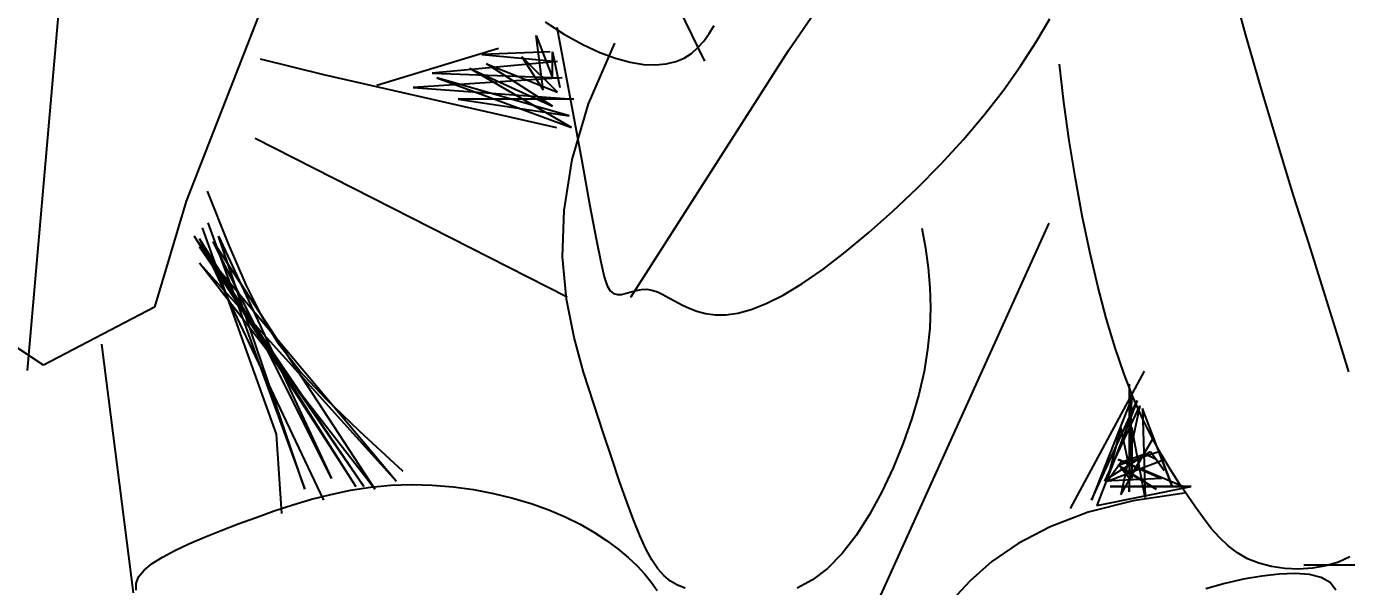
# Model space of a CAD drawing. Header units: metres. Extents: x 10 to 239, y 2 to 253.
# Drawn here: x 83.162 to 85.853, y 97.31 to 98.451 of the extents above; entities that cross this region are included whole.
import ezdxf

# ---------------------------------------------------------------- set-up
doc = ezdxf.new("R2010")
doc.units = ezdxf.units.M
doc.header["$MEASUREMENT"] = 0
doc.layers.get('Defpoints').update_dxf_attribs({"color": 9})
for name, color, linetype in [('-cotas', 252, 'Continuous'), ('1', 7, 'Continuous'), ('cot200', 9, 'Continuous')]:
    doc.layers.add(name, color=color, linetype=linetype)
doc.layers.add('barrera', color=7, linetype='Continuous', lineweight=0, true_color=0x9dbb63)
doc.layers.add('bloques ARBOLES', color=7, linetype='Continuous', true_color=0xb8d897)
doc.styles.get("Standard").update_dxf_attribs({"font": 'arial.ttf'})
doc.dimstyles.get("Standard").update_dxf_attribs({"dimtxt": 0.18, "dimasz": 0.18, "dimexe": 0.18, "dimexo": 0.0625, "dimgap": 0.09, "dimtad": 0, "dimtih": 1, "dimtoh": 1, "dimdec": 4, "dimzin": 0, "dimdsep": 46, "dimtxsty": 'Standard', "dimcen": 0.09, "dimadec": 0, "dimazin": 0, "dimtfac": 1, "dimtdec": 4, "dimtofl": 0, "dimtmove": 0, "dimatfit": 3, "dimfxl": 1, "dimtolj": 1, "dimtzin": 0, "dimarcsym": 0})

# ---------------------------------------------------------------- blocks, each defined once
blk = doc.blocks.new('A$C6F4E7DED')
for p, q in [((989.54, 1334.67), (919.23, 1436.97)), ((1399.69, 1162.18), (1376.88, 1424.38)), ((1034.6, 1328.92), (1069.94, 1401.67)), ((751.44, 1373.28), (743.2, 1342.88)), ((1274.19, 1355.98), (1314.13, 1253.38)), ((856.05, 1339.28), (848.73, 1351.72)), ((1032.38, 1343.72), (1029.63, 1348.06)), ((1114.47, 1347.15), (1106.86, 1306.9)), ((1120.66, 1350.05), (1110.19, 1343.35)), ((743.2, 1342.88), (734.69, 1313.14)), ((864.31, 1326.48), (856.05, 1339.28)), ((1035.26, 1339.73), (1032.38, 1343.72)), ((1038.38, 1336.17), (1035.26, 1339.73)), ((1097.27, 1305.84), (1083.09, 1338.6)), ((1100.36, 1337.91), (1091.2, 1333.64)), ((1110.19, 1343.35), (1100.36, 1337.91)), ((1125.57, 1342.76), (1116.65, 1319.84)), ((1121.74, 1313.47), (1125.57, 1342.76)), ((1074.53, 1201.8), (989.54, 1334.67)), ((1041.86, 1333.09), (1038.38, 1336.17)), ((1045.79, 1330.55), (1041.86, 1333.09)), ((1050.29, 1328.63), (1045.79, 1330.55)), ((1091.2, 1333.64), (1082.71, 1330.47)), ((1116.65, 1333.84), (1112.82, 1314.74)), ((1154.87, 1332.57), (1114.1, 1328.75)), ((1114.1, 1312.2), (1133.21, 1331.3)), ((1116.65, 1319.84), (1116.65, 1333.84)), ((1117.92, 1333.84), (1154.87, 1332.57)), ((1133.21, 1331.3), (1121.74, 1313.47)), ((1145.84, 1335.75), (1211.44, 1315.8)), ((841.1, 1306.74), (843.5, 1327.2)), ((873.58, 1313.41), (864.31, 1326.48)), ((1055.44, 1327.37), (1050.29, 1328.63)), ((1061.25, 1326.85), (1055.44, 1327.37)), ((1067.74, 1327.15), (1061.25, 1326.85)), ((1074.89, 1328.33), (1067.74, 1327.15)), ((1082.71, 1330.47), (1074.89, 1328.33)), ((1106.45, 1293.1), (1161.25, 1324.93)), ((1114.1, 1328.75), (1181.63, 1322.38)), ((1152.33, 1327.48), (1114.1, 1312.2)), ((1116.65, 1304.56), (1152.33, 1327.48)), ((1161.25, 1324.93), (1116.65, 1304.56)), ((1239.97, 1321.5), (1274.19, 1330.05)), ((1179.09, 1319.84), (1106.45, 1293.1)), ((1107.73, 1299.47), (1179.09, 1319.84)), ((1181.63, 1322.38), (1111.55, 1319.84)), ((1111.55, 1319.84), (1191.83, 1314.74)), ((1114.47, 1293), (1239.97, 1321.5)), ((734.69, 1313.14), (726.07, 1284.31)), ((883.91, 1300.13), (873.58, 1313.41)), ((1191.83, 1314.74), (1105.18, 1308.38)), ((838.22, 1286.14), (841.1, 1306.74)), ((1106.13, 1275.85), (1097.27, 1305.84)), ((1106.86, 1306.9), (1100.98, 1275.2)), ((1105.18, 1308.38), (1167.62, 1308.38)), ((1167.62, 1308.38), (1107.73, 1299.47)), ((895.29, 1286.74), (883.91, 1300.13)), ((726.07, 1284.31), (717.51, 1256.6)), ((834.9, 1265.67), (838.22, 1286.14)), ((907.51, 1273.45), (895.29, 1286.74)), ((1108.76, 1201.8), (1277.05, 1287.3)), ((1100.98, 1275.2), (1096.53, 1250.99)), ((1110.52, 1248.45), (1106.13, 1275.85)), ((920.27, 1260.5), (907.51, 1273.45)), ((831.2, 1245.59), (834.9, 1265.67)), ((933.29, 1248.11), (920.27, 1260.5)), ((717.51, 1256.6), (709.21, 1230.24)), ((1291.28, 1230.45), (1302.72, 1258.8)), ((1314.13, 1253.38), (1331.24, 1196.38)), ((827.16, 1226.17), (831.2, 1245.59)), ((946.29, 1236.53), (933.29, 1248.11)), ((1096.53, 1250.99), (1093.22, 1233.21)), ((1111.26, 1223.47), (1110.52, 1248.45)), ((849.21, 1241.7), (943.33, 1033.65)), ((917.66, 1238.85), (915.73, 1228.21)), ((1302.55, 1241.86), (1250.29, 1098.23)), ((1305.57, 1239.13), (1265.64, 1127.98)), ((958.98, 1225.98), (946.29, 1236.53)), ((1093.22, 1233.21), (1090.77, 1220.8)), ((1299.65, 1231.7), (1212.54, 1098.23)), ((1218.35, 1099.68), (1309.81, 1234.6)), ((1309.81, 1234.6), (1222.7, 1099.68)), ((1222.7, 1099.68), (1306.91, 1233.15)), ((1296.75, 1234.6), (1235.77, 1104.04)), ((1235.77, 1104.04), (1299.65, 1231.7)), ((1306.91, 1233.15), (1240.12, 1092.43)), ((1250.29, 1098.23), (1296.75, 1234.6)), ((709.21, 1230.24), (701.35, 1205.46)), ((822.84, 1207.67), (827.16, 1226.17)), ((915.73, 1228.21), (914.28, 1217.61)), ((971.08, 1216.7), (958.98, 1225.98)), ((1200.92, 1102.59), (1306.91, 1228.8)), ((1306.91, 1228.8), (1218.35, 1099.68)), ((1281.81, 1208.35), (1291.28, 1230.45)), ((914.28, 1217.61), (913.36, 1206.95)), ((982.31, 1208.93), (971.08, 1216.7)), ((1090.77, 1220.8), (1088.9, 1212.69)), ((1109.19, 1200.74), (1111.26, 1223.47)), ((1306.91, 1220.09), (1200.92, 1102.59)), ((1212.54, 1098.23), (1306.91, 1220.09)), ((1088.9, 1212.69), (1087.3, 1207.82)), ((701.35, 1205.46), (694.13, 1182.5)), ((818.29, 1190.35), (822.84, 1207.67)), ((913.36, 1206.95), (913.05, 1196.13)), ((992.44, 1202.82), (982.31, 1208.93)), ((1001.51, 1198.28), (992.44, 1202.82)), ((1057.2, 1203.11), (1054.03, 1201.39)), ((1060.21, 1204.55), (1057.2, 1203.11)), ((1063.12, 1205.59), (1060.21, 1204.55)), ((1065.98, 1206.08), (1063.12, 1205.59)), ((1068.82, 1205.96), (1065.98, 1206.08)), ((1071.63, 1205.39), (1068.82, 1205.96)), ((1074.37, 1204.61), (1071.63, 1205.39)), ((1077, 1203.82), (1074.37, 1204.61)), ((1079.49, 1203.26), (1077, 1203.82)), ((1081.79, 1203.14), (1079.49, 1203.26)), ((1083.87, 1203.69), (1081.79, 1203.14)), ((1085.71, 1205.13), (1083.87, 1203.69)), ((1087.3, 1207.82), (1085.71, 1205.13)), ((1273.09, 1190.72), (1281.81, 1208.35)), ((913.05, 1196.13), (913.43, 1185.05)), ((1009.61, 1195.12), (1001.51, 1198.28)), ((1043.15, 1195.78), (1038.88, 1194.2)), ((1047.06, 1197.59), (1043.15, 1195.78)), ((1050.67, 1199.5), (1047.06, 1197.59)), ((1054.03, 1201.39), (1050.67, 1199.5)), ((1105.15, 1180.09), (1109.19, 1200.74)), ((1331.24, 1196.38), (1391.14, 1165.03)), ((813.55, 1174.49), (818.29, 1190.35)), ((1016.84, 1193.19), (1009.61, 1195.12)), ((1023.28, 1192.31), (1016.84, 1193.19)), ((1029.04, 1192.29), (1023.28, 1192.31)), ((1034.21, 1192.98), (1029.04, 1192.29)), ((1038.88, 1194.2), (1034.21, 1192.98)), ((1263.85, 1175.8), (1273.09, 1190.72)), ((694.13, 1182.5), (687.73, 1161.57)), ((913.43, 1185.05), (914.55, 1173.62)), ((1391.14, 1165.03), (1416.81, 1182.13)), ((808.68, 1160.27), (813.55, 1174.49)), ((1099.98, 1161.34), (1105.15, 1180.09)), ((1252.89, 1161.81), (1263.85, 1175.8)), ((1359.76, 1176.43), (1342.65, 1042.48)), ((914.55, 1173.62), (916.49, 1161.74)), ((797.86, 1161.9), (837.8, 1087.8)), ((803.72, 1147.6), (808.68, 1160.27)), ((916.49, 1161.74), (919.32, 1149.31)), ((1094.5, 1144.33), (1099.98, 1161.34)), ((1238.94, 1146.98), (1252.89, 1161.81)), ((806.01, 1154.81), (806.01, 1096.78)), ((798.71, 1136.31), (803.72, 1147.6)), ((826.34, 1092.43), (801.66, 1146.11)), ((801.66, 1146.11), (823.43, 1089.53)), ((806.01, 1096.78), (804.56, 1147.56)), ((804.56, 1147.56), (826.34, 1092.43)), ((919.32, 1149.31), (923.09, 1136.31)), ((1220.79, 1129.55), (1238.94, 1146.98)), ((782.78, 1099.68), (798.75, 1141.76)), ((798.75, 1141.76), (797.3, 1093.88)), ((819.08, 1102.59), (800.2, 1143.21)), ((800.2, 1143.21), (810.37, 1095.33)), ((1089.41, 1128.89), (1094.5, 1144.33)), ((793.7, 1126.25), (798.71, 1136.31)), ((797.3, 1093.88), (804.56, 1131.6)), ((804.56, 1131.6), (804.56, 1104.04)), ((804.56, 1104.04), (810.37, 1131.6)), ((810.37, 1131.6), (817.63, 1104.04)), ((923.09, 1136.31), (927.71, 1123)), ((788.74, 1117.24), (793.7, 1126.25)), ((810.37, 1095.33), (792.94, 1125.8)), ((792.94, 1125.8), (806.01, 1104.04)), ((1084.79, 1114.96), (1089.41, 1128.89)), ((1197.18, 1107.75), (1220.79, 1129.55)), ((1265.64, 1127.98), (1262.78, 1085.23)), ((790.04, 1118.54), (782.78, 1099.68)), ((783.87, 1109.13), (788.74, 1117.24)), ((794.4, 1118.54), (787.14, 1108.39)), ((811.82, 1111.29), (790.04, 1118.54)), ((791.49, 1114.19), (797.3, 1117.09)), ((817.63, 1104.04), (794.4, 1118.54)), ((797.3, 1117.09), (810.37, 1112.74)), ((927.71, 1123), (933.12, 1109.72)), ((776.97, 1099.68), (811.82, 1114.19)), ((787.14, 1108.39), (791.49, 1114.19)), ((817.63, 1102.59), (787.14, 1114.19)), ((811.82, 1114.19), (788.59, 1104.04)), ((791.49, 1098.23), (811.82, 1111.29)), ((810.37, 1112.74), (817.63, 1102.59)), ((1080.56, 1102.49), (1084.79, 1114.96)), ((779.13, 1101.74), (783.87, 1109.13)), ((788.59, 1104.04), (819.08, 1102.59)), ((810.37, 1109.84), (791.49, 1098.23)), ((806.01, 1104.04), (810.37, 1109.84)), ((933.12, 1109.72), (939.2, 1096.8)), ((823.43, 1089.53), (772.62, 1099.68)), ((772.62, 1099.68), (816.17, 1099.68)), ((774.57, 1094.93), (779.13, 1101.74)), ((775.05, 1096.35), (803.74, 1092.07)), ((816.17, 1099.68), (776.97, 1099.68)), ((939.2, 1096.8), (945.88, 1084.58)), ((1076.67, 1091.42), (1080.56, 1102.49)), ((1148.55, 1096.02), (1138.12, 1093.48)), ((1159.33, 1098.06), (1148.55, 1096.02)), ((1170.35, 1099.56), (1159.33, 1098.06)), ((1181.52, 1100.49), (1170.35, 1099.56)), ((1192.71, 1100.79), (1181.52, 1100.49)), ((1203.84, 1100.43), (1192.71, 1100.79)), ((1214.8, 1099.38), (1203.84, 1100.43)), ((1225.58, 1097.7), (1214.8, 1099.38)), ((1236.17, 1095.49), (1225.58, 1097.7)), ((770.21, 1088.54), (774.57, 1094.93)), ((803.74, 1092.07), (828.09, 1085.86)), ((1073.05, 1081.72), (1076.67, 1091.42)), ((1128.15, 1090.51), (1118.75, 1087.13)), ((1138.12, 1093.48), (1128.15, 1090.51)), ((1246.56, 1092.83), (1236.17, 1095.49)), ((1256.76, 1089.82), (1246.56, 1092.83)), ((1266.74, 1086.54), (1256.76, 1089.82)), ((761.68, 1077.13), (765.95, 1082.6)), ((765.95, 1082.6), (770.21, 1088.54)), ((828.09, 1085.86), (848.59, 1078.09)), ((945.88, 1084.58), (953.05, 1073.4)), ((1069.63, 1073.32), (1073.05, 1081.72)), ((1109.99, 1083.4), (1101.89, 1079.38)), ((1118.75, 1087.13), (1109.99, 1083.4)), ((1276.52, 1083.08), (1266.74, 1086.54)), ((1286.08, 1079.53), (1276.52, 1083.08)), ((757.28, 1072.19), (761.68, 1077.13)), ((848.59, 1078.09), (865.7, 1069.1)), ((1094.45, 1075.12), (1087.67, 1070.68)), ((1101.89, 1079.38), (1094.45, 1075.12)), ((1295.39, 1075.97), (1286.08, 1079.53)), ((1304.3, 1072.41), (1295.39, 1075.97)), ((747.63, 1064), (752.64, 1067.79)), ((752.64, 1067.79), (757.28, 1072.19)), ((865.7, 1069.1), (879.9, 1059.24)), ((953.05, 1073.4), (960.63, 1063.59)), ((1066.35, 1066.18), (1069.63, 1073.32)), ((1087.67, 1070.68), (1081.53, 1066.14)), ((1312.64, 1068.84), (1304.3, 1072.41)), ((1320.25, 1065.28), (1312.64, 1068.84)), ((687.05, 1061.8), (693.15, 1058.95)), ((736.07, 1058.35), (742.15, 1060.84)), ((742.15, 1060.84), (747.63, 1064)), ((960.63, 1063.59), (968.53, 1055.5)), ((1059.9, 1055.46), (1063.13, 1060.25)), ((1063.13, 1060.25), (1066.35, 1066.18)), ((1076.03, 1061.55), (1071.16, 1056.97)), ((1081.53, 1066.14), (1076.03, 1061.55)), ((1326.94, 1061.72), (1320.25, 1065.28)), ((1332.54, 1058.16), (1326.94, 1061.72)), ((670.96, 1057.4), (711.82, 1057.4)), ((693.15, 1058.95), (699.94, 1056.92)), ((699.94, 1056.92), (707.19, 1055.68)), ((707.19, 1055.68), (714.66, 1055.22)), ((714.66, 1055.22), (722.12, 1055.52)), ((722.12, 1055.52), (729.33, 1056.57)), ((729.33, 1056.57), (736.07, 1058.35)), ((879.9, 1059.24), (891.67, 1048.86)), ((968.53, 1055.5), (976.64, 1049.36)), ((1056.59, 1051.68), (1059.9, 1055.46)), ((1071.16, 1056.97), (1066.93, 1052.46)), ((1336.88, 1054.59), (1332.54, 1058.16)), ((1339.8, 1051.03), (1336.88, 1054.59)), ((694.66, 1043.83), (697.59, 1047.99)), ((697.59, 1047.99), (702.42, 1050.77)), ((702.42, 1050.77), (708.82, 1052.35)), ((708.82, 1052.35), (716.51, 1052.88)), ((716.51, 1052.88), (725.18, 1052.53)), ((725.18, 1052.53), (734.51, 1051.45)), ((734.51, 1051.45), (744.26, 1049.78)), ((744.26, 1049.78), (754.31, 1047.51)), ((754.31, 1047.51), (764.56, 1044.6)), ((891.67, 1048.86), (901.48, 1038.31)), ((976.64, 1049.36), (984.86, 1045)), ((1045.22, 1044.87), (1049.34, 1046.54)), ((1049.34, 1046.54), (1053.1, 1048.75)), ((1053.1, 1048.75), (1056.59, 1051.68)), ((1063.33, 1048.06), (1060.41, 1043.77)), ((1066.93, 1052.46), (1063.33, 1048.06)), ((1341.16, 1047.46), (1339.8, 1051.03)), ((1341.08, 1043.85), (1341.16, 1047.46))]:
    blk.add_line(p, q)
blk = doc.blocks.new('asddsd')
at = {"layer": 'bloques ARBOLES', "xscale": -0.00378276582045174, "yscale": 0.00378276582045174, "zscale": 0.00378276582045174}
blk.add_blockref('A$C6F4E7DED', (70.0692, 9.5477, 1.2423), dxfattribs=at)
blk = doc.blocks.new('*D80')
at = {"layer": '-cotas', "color": 0, "lineweight": -2, "transparency": 16777216}
for p, q in [((35.934, 118.4929), (35.9273, 96.0178)), ((88.7846, 118.4772), (88.778, 96.0022)), ((36.1074, 96.1978), (61.0308, 96.1904)), ((88.598, 96.1822), (63.6746, 96.1896))]:
    blk.add_line(p, q, dxfattribs=at)
at = {"layer": '-cotas', "color": 0, "transparency": 16777216}
for points in [[(36.1074, 96.2278), (36.1074, 96.1678), (35.9274, 96.1978)], [(88.598, 96.2122), (88.598, 96.1522), (88.778, 96.1822)]]:
    blk.add_solid(points, dxfattribs=at)
at = {"layer": 'Defpoints', "color": 0, "transparency": 16777216}
for p in [(35.934, 118.5554), (88.7846, 118.5397), (88.778, 96.1822)]:
    blk.add_point(p, dxfattribs=at)
at = {"layer": '-cotas', "color": 0, "transparency": 16777216, "insert": (62.3527, 96.19), "char_height": 0.5, "attachment_point": 5}
blk.add_mtext('\\A1;52.8506', dxfattribs=at)

msp = doc.modelspace()

# ---------------------------------------------------------------- linework, layer by layer
at = {"layer": 'barrera'}
for points, knots in [([(75.74284, 83.80593), (75.89193, 89.61884), (75.56165, 96.24427), (78.39904, 102.87886), (87.61077, 103.05108), (90.19518, 105.25882), (88.83637, 107.3807)], [0.1293999, 0.1293999, 0.1293999, 0.1293999, 1, 2, 3, 4, 4, 4, 4]), ([(90.10405, 104.62796), (90.09643, 104.6131), (90.08867, 104.59834), (89.92633, 104.29679), (89.72319, 104.04841), (89.26656, 103.62453), (89.01285, 103.4473), (88.47214, 103.13985), (88.18455, 103.00949), (87.19084, 102.6332), (86.41991, 102.45878), (84.83655, 102.17051), (84.01918, 102.05315), (82.44328, 101.76844), (81.68558, 101.60041), (80.6561, 101.24414), (80.31779, 101.09794), (79.67592, 100.73935), (79.37481, 100.51445), (78.82619, 99.98743), (78.58052, 99.68598), (77.89225, 98.61806), (77.53875, 97.70461), (77.18053, 96.10385), (77.08994, 95.54345), (76.95736, 94.35348), (76.91439, 93.71858), (76.81712, 91.44167), (76.81459, 89.52164), (76.71951, 85.99383), (76.68465, 84.95283), (76.65905, 83.80593)], [5.1390175, 5.1390175, 5.1390175, 5.1390175, 5.1460084, 5.1460084, 5.2828064, 5.2828064, 5.4196044, 5.4196044, 5.5564024, 5.5564024, 5.8699539, 5.8699539, 6.1835055, 6.1835055, 6.497057, 6.497057, 6.6723546, 6.6723546, 6.8743734, 6.8743734, 7.0763922, 7.0763922, 7.504627, 7.504627, 7.7127699, 7.7127699, 7.9209128, 7.9209128, 8.3845027, 8.3845027, 8.5557008, 8.5557008, 8.5557008, 8.5557008])]:
    msp.add_open_spline(points, degree=3, knots=knots, dxfattribs=at)
at = {"layer": 'cot200'}
msp.add_open_spline([(87.50495, 83.80593), (83.20343, 92.2462), (79.8048, 100.85933), (77.32539, 109.64844)], degree=3, dxfattribs=at)
msp.add_open_spline([(83.57738, 109.55945), (85.43068, 104.5297), (87.62816, 99.61053), (89.90867, 95.3384), (92.3573, 90.75133), (94.90166, 86.91023), (97.54056, 83.80593)], degree=3, knots=[0.53209812, 0.53209812, 0.53209812, 0.53209812, 0.8873596, 0.8873596, 0.8873596, 1.26881168, 1.26881168, 1.26881168, 1.26881168], dxfattribs=at)

# ---------------------------------------------------------------- block references
at = {"layer": '1', "lineweight": 0}
msp.add_blockref('asddsd', (18.38943, 83.80593), dxfattribs=at)

# ---------------------------------------------------------------- dimensions: what is measured, and where the dimension line sits
at = {"layer": '-cotas'}
dim = msp.add_aligned_dim(p1=(35.93402, 118.55536), p2=(88.78463, 118.53971), distance=-22.35753, dimstyle='Standard', override={"dimtxt": 0.5}, dxfattribs=at)
dim.commit()
dim.dimension.update_dxf_attribs({"geometry": '*D80', "text_midpoint": (62.3527, 96.19001)})

doc.saveas('drawing.dxf')
